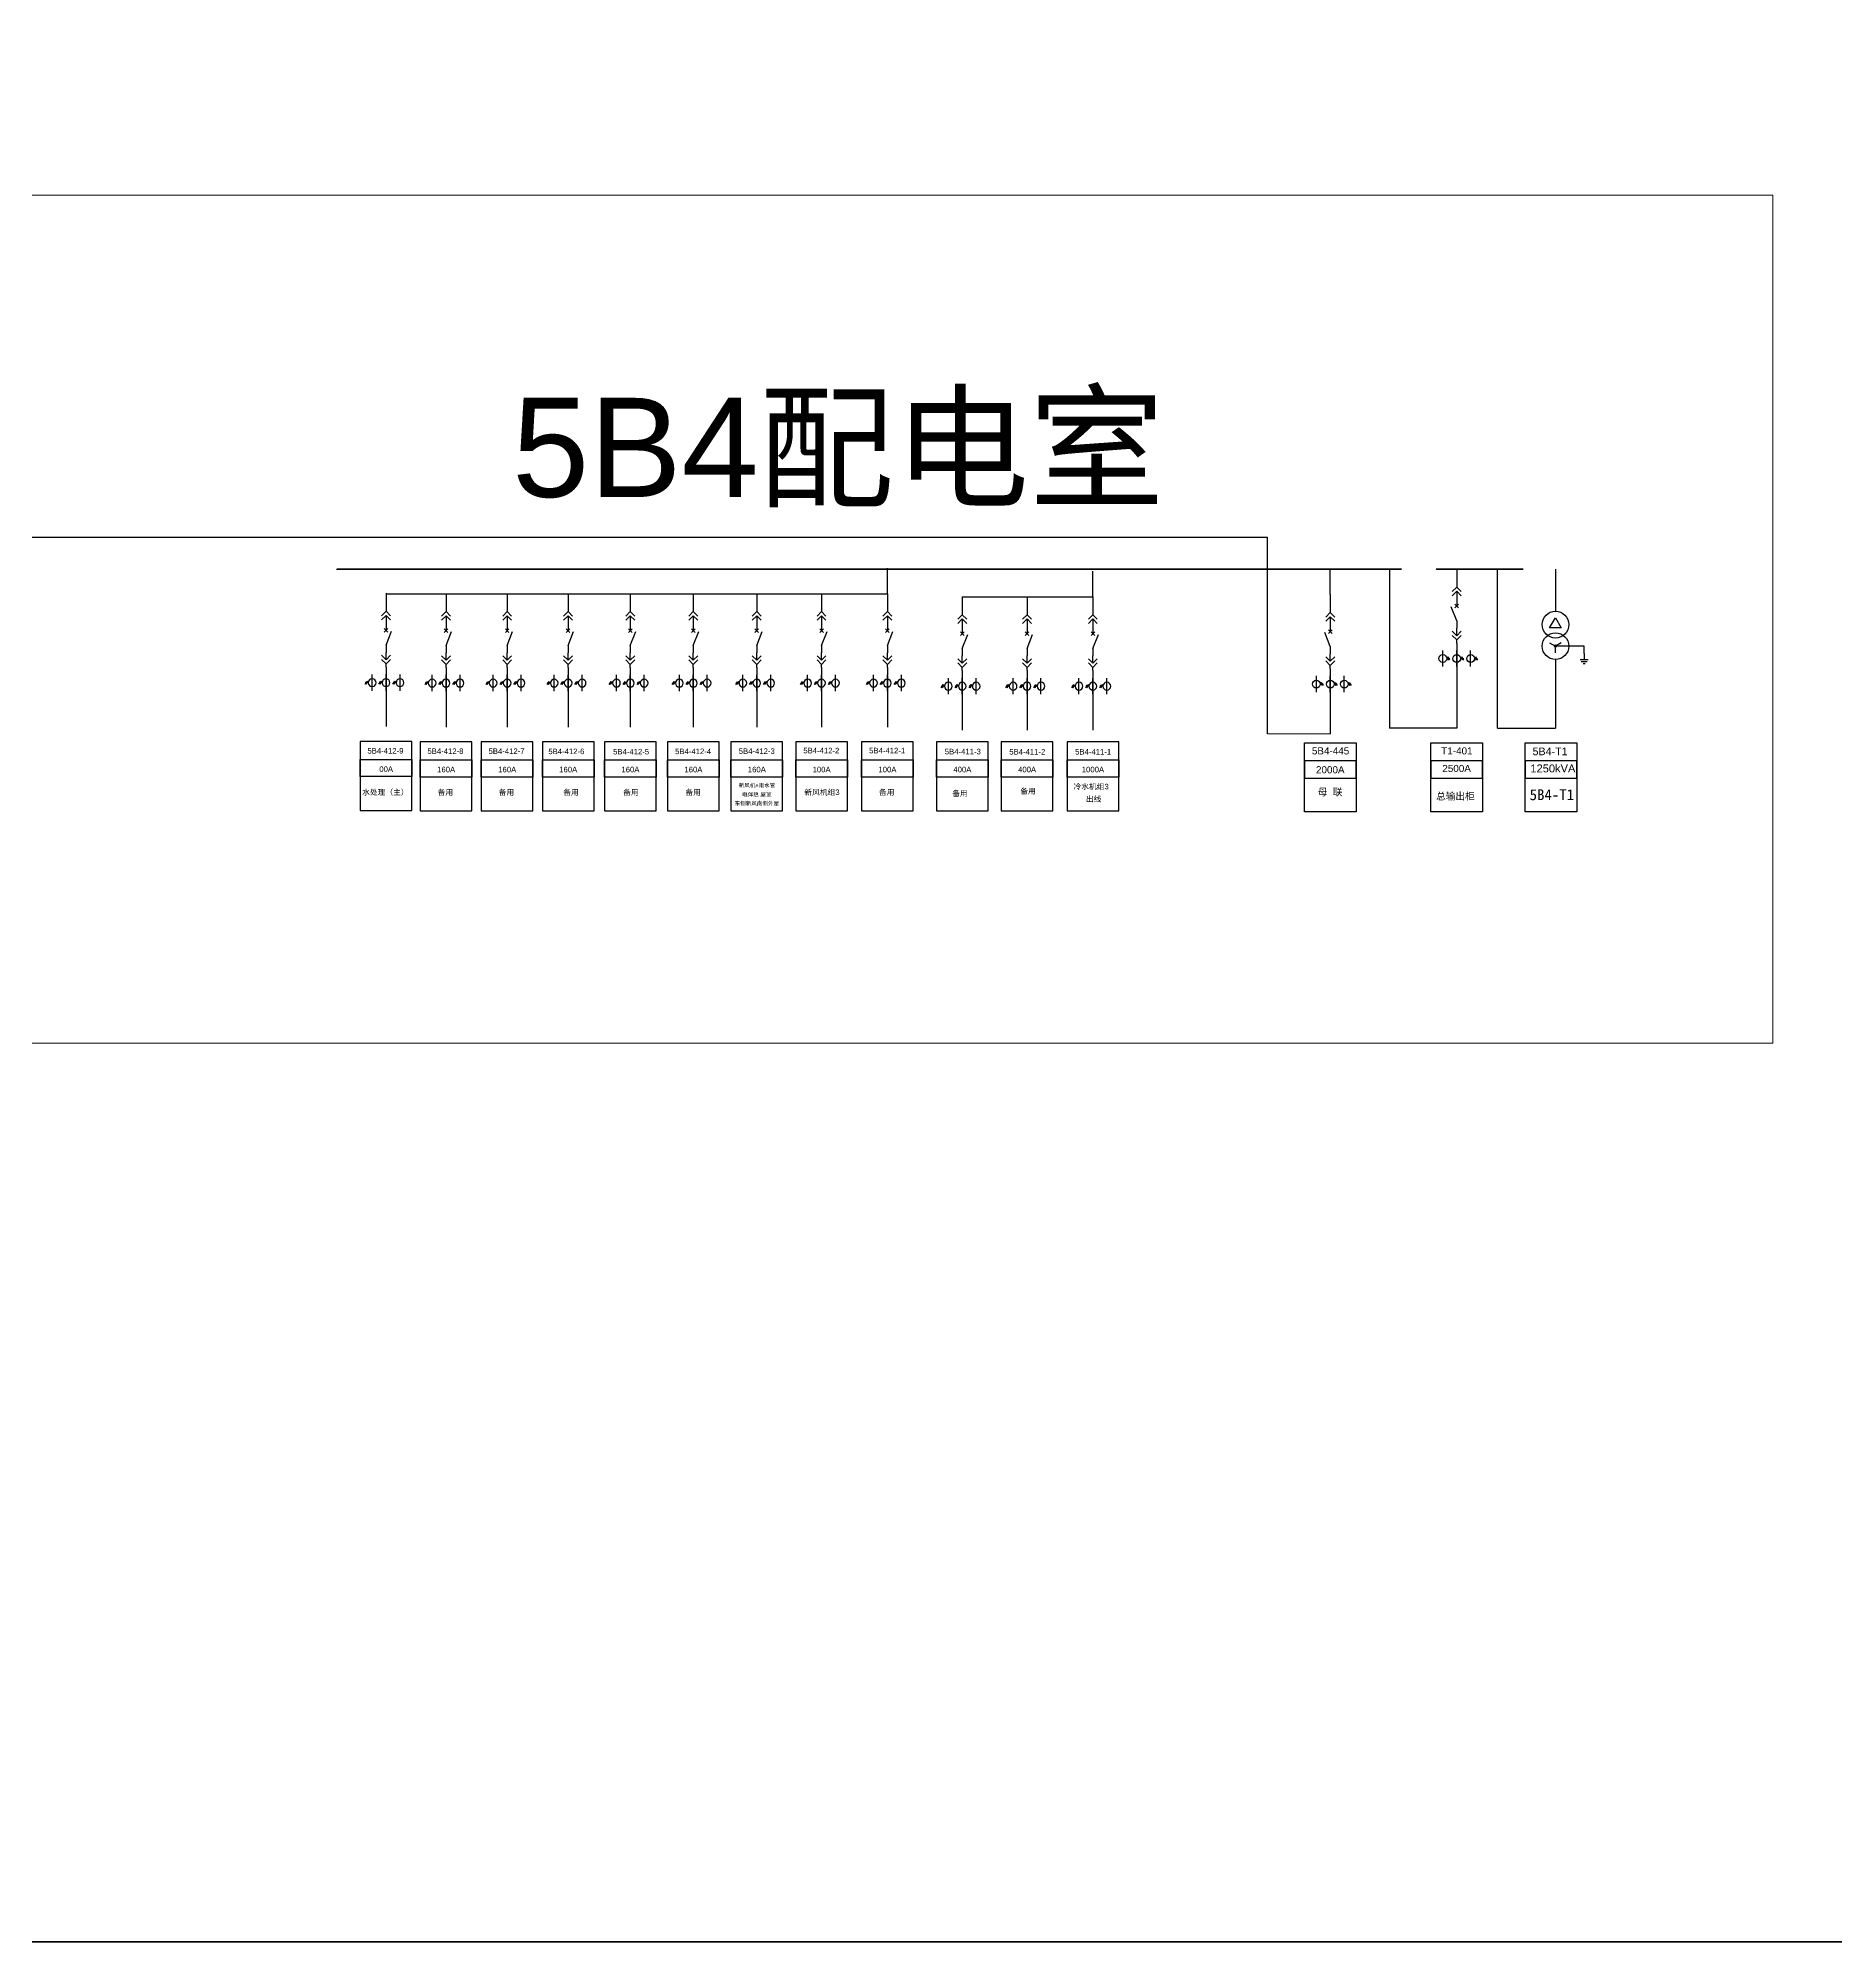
# Model space of a CAD drawing. Header units: millimetres. Extents: x -3460 to -460, y 6070 to 9130.
# Drawn here: x -905.6 to -724.3, y 6070 to 6262 of the extents above; entities that cross this region are included whole.
import ezdxf
from ezdxf.enums import TextEntityAlignment as Align

# ---------------------------------------------------------------- set-up
doc = ezdxf.new("R2010")
doc.units = ezdxf.units.MM
doc.header["$LTSCALE"] = 1000
doc.header["$MEASUREMENT"] = 0
doc.linetypes.add('CENTER', pattern=[2, 1.25, -0.25, 0.25, -0.25])
doc.linetypes.add('CONTINOUS', pattern=[0])
doc.styles.get("Standard").update_dxf_attribs({"font": 'arial.ttf'})

# ---------------------------------------------------------------- blocks, each defined once
blk = doc.blocks.new('DYDQAA05')
at = {"color": 0}
blk.add_lwpolyline([(0, 0), (0, -7)], dxfattribs=at)
blk = doc.blocks.new('DYDQAA03')
at = {"color": 0}
for points in [[(0, 0), (0, -1.5)], [(-2.12, -3.62), (0, -1.5)], [(-2.12, -5.62), (0, -3.5)], [(2.12, -3.62), (0, -1.5)], [(2.12, -5.62), (0, -3.5)], [(0, -3.5), (0, -7)]]:
    blk.add_lwpolyline(points, dxfattribs=at)
blk = doc.blocks.new('DYDQAA09')
at = {"color": 0}
blk.add_lwpolyline([(0, 0), (0, -3.5)], dxfattribs=at)
blk.add_lwpolyline([(0, 0), (0, -3.5)], dxfattribs=at)
blk.add_lwpolyline([(0, 0), (0, -3.5)], dxfattribs=at)
blk.add_lwpolyline([(0, 0), (0, -3.5)], dxfattribs=at)
blk.add_lwpolyline([(0, 0), (0, -3.5)], dxfattribs=at)
blk.add_lwpolyline([(0, 0), (0, -3.5)], dxfattribs=at)
blk.add_lwpolyline([(0, 0), (0, -3.5)], dxfattribs=at)
blk.add_lwpolyline([(0, 0), (0, -3.5)], dxfattribs=at)
blk.add_lwpolyline([(0, 0), (0, -3.5)], dxfattribs=at)
blk = doc.blocks.new('DYDQ0201')
at = {"color": 0}
for points in [[(0.86, -0.86), (-0.86, 0.86)], [(-0.86, -0.86), (0.86, 0.86)], [(0, -7), (-2.61, -0.37)]]:
    blk.add_lwpolyline(points, dxfattribs=at)
blk = doc.blocks.new('DYDQAA04')
at = {"color": 0}
for points in [[(0, -3.5), (0, 0)], [(-2.12, -1.38), (0, -3.5)], [(-2.12, -3.38), (0, -5.5)], [(2.12, -1.38), (0, -3.5)], [(2.12, -3.38), (0, -5.5)], [(0, -7), (0, -5.5)]]:
    blk.add_lwpolyline(points, dxfattribs=at)
blk = doc.blocks.new('A$C03DD39B5')
for p, q in [((417, 475), (283, 392)), ((417, 422), (283, 339)), ((350, 333), (350, 467))]:
    blk.add_line(p, q)
blk.add_lwpolyline([(700, 167), (0, 167)])
blk.add_circle((350, 167), 167)

msp = doc.modelspace()

# ---------------------------------------------------------------- linework, layer by layer
at = {"color": 1}
for p, q in [((-1011.41, 6211.66), (-781.63, 6211.66)), ((-781.63, 6211.66), (-781.63, 6191.81))]:
    msp.add_line(p, q, dxfattribs=at)
for p, q in [((-819.93, 6205.95, -7435.33), (-819.93, 6208.53, -6052.05)), ((-775.27, 6205.85, -4409.3), (-775.27, 6208.43, -3026.02)), ((-769.29, 6208.43, -4679.63), (-769.29, 6192.4, -3861.69)), ((-799.21, 6205.64, -4409.3), (-799.21, 6208.22, -3026.02)), ((-870.48, 6205.95, -7435.33), (-819.93, 6205.95, -7435.33)), ((-812.38, 6205.64, -4409.3), (-799.21, 6205.64, -4409.3)), ((-762.52, 6200.19, -4679.63), (-762.52, 6198.55, -4679.63)), ((-870.48, 6197.75, -2208.08), (-870.48, 6196.11, -2208.08)), ((-864.43, 6197.71, -5234.11), (-864.43, 6196.07, -5234.11)), ((-858.27, 6197.71, -5234.11), (-858.27, 6196.07, -5234.11)), ((-852.12, 6197.71, -5234.11), (-852.12, 6196.07, -5234.11)), ((-845.85, 6197.71, -5234.11), (-845.85, 6196.07, -5234.11)), ((-839.5, 6197.71, -5234.11), (-839.5, 6196.07, -5234.11)), ((-833.1, 6197.71, -5234.11), (-833.1, 6196.07, -5234.11)), ((-826.57, 6197.71, -5234.11), (-826.57, 6196.07, -5234.11)), ((-819.93, 6197.71, -5234.11), (-819.93, 6196.07, -5234.11)), ((-812.38, 6197.4, -2208.08), (-812.38, 6195.76, -2208.08)), ((-805.85, 6197.4, -2208.08), (-805.85, 6195.76, -2208.08)), ((-799.21, 6197.4, -2208.08), (-799.21, 6195.76, -2208.08)), ((-775.27, 6197.61, -2208.08), (-775.27, 6195.97, -2208.08)), ((-762.52, 6198.55, -4679.63), (-762.52, 6192.4, -4679.63)), ((-870.48, 6196.11, -2208.08), (-870.48, 6192.54, -2208.08)), ((-864.43, 6196.07, -5234.11), (-864.43, 6192.5, -5234.11)), ((-858.27, 6196.07, -5234.11), (-858.27, 6192.5, -5234.11)), ((-852.12, 6196.07, -5234.11), (-852.12, 6192.5, -5234.11)), ((-845.85, 6196.07, -5234.11), (-845.85, 6192.5, -5234.11)), ((-839.5, 6196.07, -5234.11), (-839.5, 6192.5, -5234.11)), ((-833.1, 6196.07, -5234.11), (-833.1, 6192.5, -5234.11)), ((-826.57, 6196.07, -5234.11), (-826.57, 6192.5, -5234.11)), ((-819.93, 6196.07, -5234.11), (-819.93, 6192.5, -5234.11)), ((-812.38, 6195.76, -2208.08), (-812.38, 6192.19, -2208.08)), ((-805.85, 6195.76, -2208.08), (-805.85, 6192.19, -2208.08)), ((-799.21, 6195.76, -2208.08), (-799.21, 6192.19, -2208.08)), ((-775.27, 6195.97, -2208.08), (-775.27, 6191.81, -2208.08)), ((-762.52, 6192.4, -4679.63), (-769.29, 6192.4, -4679.63))]:
    msp.add_line(p, q)
at = {"color": 0}
for p, q in [((-758.42, 6192.4, -6465.03), (-758.42, 6208.43, -4679.63)), ((-752.56, 6208.43, -1854.08), (-752.56, 6204.18, -6465.03)), ((-753.15, 6202.49, -6465.03), (-752.56, 6203.51, -6465.03)), ((-753.15, 6202.49, -6465.03), (-752.56, 6203.51, -6465.03)), ((-752.56, 6203.51, -6465.03), (-751.98, 6202.49, -6465.03)), ((-751.98, 6202.49, -6465.03), (-753.15, 6202.49, -6465.03)), ((-753.15, 6201, -6465.03), (-752.56, 6200.66, -6465.03)), ((-752.57, 6200.76, -6465.03), (-752.66, 6200.67, -6465.03)), ((-752.53, 6200.76, -6465.03), (-752.66, 6200.63, -6465.03)), ((-752.6, 6200.76, -6465.03), (-752.66, 6200.71, -6465.03)), ((-752.51, 6200.75, -6465.03), (-752.65, 6200.61, -6465.03)), ((-752.49, 6200.73, -6465.03), (-752.63, 6200.59, -6465.03)), ((-751.98, 6201, -6465.03), (-752.56, 6200.66, -6465.03)), ((-752.48, 6200.72, -6465.03), (-752.62, 6200.58, -6465.03)), ((-752.46, 6200.68, -6465.03), (-752.58, 6200.56, -6465.03)), ((-752.46, 6200.66, -6465.03), (-752.56, 6200.56, -6465.03)), ((-752.56, 6199.99, -6465.03), (-752.56, 6200.66, -6465.03)), ((-749.68, 6200.66, -6465.03), (-752.56, 6200.66, -6465.03)), ((-752.56, 6199.31, -6465.03), (-752.56, 6192.4, -6465.03)), ((-750.08, 6199.31, -6465.03), (-749.27, 6199.31, -6465.03)), ((-749.98, 6199.11, -6465.03), (-749.37, 6199.11, -6465.03)), ((-749.78, 6198.9, -6465.03), (-749.57, 6198.9, -6465.03)), ((-758.42, 6192.4, -6465.03), (-752.56, 6192.4, -6465.03))]:
    msp.add_line(p, q, dxfattribs=at)
at = {"color": 0, "linetype": 'CENTER', "ltscale": 0.5}
msp.add_line((-749.68, 6199.92, -6465.03), (-749.68, 6200.66, -6465.03), dxfattribs=at)
at = {"color": 1, "lineweight": 13, "ltscale": 0.001071}
msp.add_line((-781.59, 6191.83), (-775.26, 6191.83), dxfattribs=at)
at = {"lineweight": 80, "ltscale": 0.001071}
msp.add_lwpolyline([(-3460, 6470), (-460, 6470), (-460, 6070), (-3460, 6070)], close=True, dxfattribs=at)
at = {"color": 1, "lineweight": 13, "ltscale": 0.001071}
msp.add_lwpolyline([(-1080, 6246.13), (-730.66, 6246.13), (-730.66, 6160.63), (-1080, 6160.63)], close=True, dxfattribs=at)
at = {"color": 1, "lineweight": 40, "ltscale": 100, "elevation": -1088.27}
for points in [[(-768.09, 6208.43), (-875.46, 6208.43), (-875.46, 6208.43)], [(-755.83, 6208.43), (-764.59, 6208.43), (-764.59, 6208.43)]]:
    msp.add_lwpolyline(points, dxfattribs=at)
at = {"color": 0, "elevation": -2873.66}
msp.add_lwpolyline([(-749.68, 6199.92), (-749.68, 6199.31)], dxfattribs=at)
for points in [[(-867.87, 6191.05), (-873.08, 6191.05), (-873.08, 6184.1), (-867.87, 6184.1)], [(-867.87, 6187.5), (-873.08, 6187.5), (-873.08, 6189.24), (-867.87, 6189.24)], [(-809.77, 6191.02), (-814.98, 6191.02), (-814.98, 6184.06), (-809.77, 6184.06)], [(-803.24, 6191.02), (-808.45, 6191.02), (-808.45, 6184.06), (-803.24, 6184.06)], [(-796.6, 6191.02), (-801.81, 6191.02), (-801.81, 6184.06), (-796.6, 6184.06)], [(-777.87, 6190.91), (-772.66, 6190.91), (-772.66, 6183.96), (-777.87, 6183.96)], [(-809.77, 6187.46), (-814.98, 6187.46), (-814.98, 6189.2), (-809.77, 6189.2)], [(-803.24, 6187.46), (-808.45, 6187.46), (-808.45, 6189.2), (-803.24, 6189.2)], [(-796.6, 6187.46), (-801.81, 6187.46), (-801.81, 6189.2), (-796.6, 6189.2)], [(-777.87, 6187.36), (-772.66, 6187.36), (-772.66, 6189.1), (-777.87, 6189.1)]]:
    msp.add_lwpolyline(points, close=True)
for points, elevation in [([(-861.82, 6191.02), (-867.03, 6191.02), (-867.03, 6184.06), (-861.82, 6184.06)], -3026.02), ([(-855.67, 6191.02), (-860.88, 6191.02), (-860.88, 6184.06), (-855.67, 6184.06)], -3026.02), ([(-849.51, 6191.02), (-854.72, 6191.02), (-854.72, 6184.06), (-849.51, 6184.06)], -3026.02), ([(-843.24, 6191.02), (-848.45, 6191.02), (-848.45, 6184.06), (-843.24, 6184.06)], -3026.02), ([(-836.89, 6191.02), (-842.1, 6191.02), (-842.1, 6184.06), (-836.89, 6184.06)], -3026.02), ([(-830.49, 6191.02), (-835.7, 6191.02), (-835.7, 6184.06), (-830.49, 6184.06)], -3026.02), ([(-823.96, 6191.02), (-829.17, 6191.02), (-829.17, 6184.06), (-823.96, 6184.06)], -3026.02), ([(-817.32, 6191.02), (-822.53, 6191.02), (-822.53, 6184.06), (-817.32, 6184.06)], -3026.02), ([(-765.13, 6190.91), (-759.92, 6190.91), (-759.92, 6183.96), (-765.13, 6183.96)], -1906.21), ([(-755.62, 6190.91), (-750.41, 6190.91), (-750.41, 6183.96), (-755.62, 6183.96)], -1333.96), ([(-861.82, 6187.46), (-867.03, 6187.46), (-867.03, 6189.2), (-861.82, 6189.2)], -3026.02), ([(-855.67, 6187.46), (-860.88, 6187.46), (-860.88, 6189.2), (-855.67, 6189.2)], -3026.02), ([(-849.51, 6187.46), (-854.72, 6187.46), (-854.72, 6189.2), (-849.51, 6189.2)], -3026.02), ([(-843.24, 6187.46), (-848.45, 6187.46), (-848.45, 6189.2), (-843.24, 6189.2)], -3026.02), ([(-836.89, 6187.46), (-842.1, 6187.46), (-842.1, 6189.2), (-836.89, 6189.2)], -3026.02), ([(-830.49, 6187.46), (-835.7, 6187.46), (-835.7, 6189.2), (-830.49, 6189.2)], -3026.02), ([(-823.96, 6187.46), (-829.17, 6187.46), (-829.17, 6189.2), (-823.96, 6189.2)], -3026.02), ([(-817.32, 6187.46), (-822.53, 6187.46), (-822.53, 6189.2), (-817.32, 6189.2)], -3026.02), ([(-765.13, 6187.36), (-759.92, 6187.36), (-759.92, 6189.1), (-765.13, 6189.1)], -1906.21), ([(-755.62, 6187.36), (-750.41, 6187.36), (-750.41, 6189.1), (-755.62, 6189.1)], -1333.96)]:
    msp.add_lwpolyline(points, close=True, dxfattribs=dict(elevation=elevation))
at = {"color": 0, "linetype": 'CONTINOUS'}
for centre in [(-752.56, 6202.83, -6465.03), (-752.56, 6200.66, -6465.03)]:
    msp.add_circle(centre, 1.35, dxfattribs=at)
at = {"color": 0}
msp.add_circle((-752.56, 6200.66, -6465.03), 0.101, dxfattribs=at)

# ---------------------------------------------------------------- block references
at = {"yscale": 0.2128962921302706, "zscale": 0.2128962921302706}
for name, p, xscale in [('DYDQAA05', (-762.52, 6208.43, -6880.86), 0.2128962921302706), ('DYDQAA03', (-762.52, 6206.94, -6880.86), 0.2128962921302706), ('DYDQAA05', (-870.48, 6205.99, -4409.3), -0.2128962921302706), ('DYDQAA05', (-864.43, 6205.95, -7435.33), -0.2128962921302706), ('DYDQAA05', (-858.27, 6205.95, -7435.33), -0.2128962921302706), ('DYDQAA05', (-852.12, 6205.95, -7435.33), -0.2128962921302706), ('DYDQAA05', (-845.85, 6205.95, -7435.33), -0.2128962921302706), ('DYDQAA05', (-839.5, 6205.95, -7435.33), -0.2128962921302706), ('DYDQAA05', (-833.1, 6205.95, -7435.33), -0.2128962921302706), ('DYDQAA05', (-826.57, 6205.95, -7435.33), -0.2128962921302706), ('DYDQAA05', (-819.93, 6205.95, -7435.33), -0.2128962921302706), ('DYDQAA05', (-812.38, 6205.64, -4409.3), -0.2128962921302706), ('DYDQAA05', (-805.85, 6205.64, -4409.3), -0.2128962921302706), ('DYDQAA05', (-799.21, 6205.64, -4409.3), -0.2128962921302706), ('DYDQAA05', (-775.27, 6205.85, -4409.3), 0.2128962921302706), ('DYDQ0201', (-762.52, 6204.7, -6880.86), 0.2128962921302706), ('DYDQAA09', (-762.52, 6205.45, -6880.86), 0.2128962921302706), ('DYDQAA03', (-870.48, 6204.5, -4409.3), -0.2128962921302706), ('DYDQAA09', (-870.48, 6203.01, -4409.3), -0.2128962921302706), ('DYDQAA03', (-864.43, 6204.46, -7435.33), -0.2128962921302706), ('DYDQAA09', (-864.43, 6202.97, -7435.33), -0.2128962921302706), ('DYDQAA03', (-858.27, 6204.46, -7435.33), -0.2128962921302706), ('DYDQAA09', (-858.27, 6202.97, -7435.33), -0.2128962921302706), ('DYDQAA03', (-852.12, 6204.46, -7435.33), -0.2128962921302706), ('DYDQAA09', (-852.12, 6202.97, -7435.33), -0.2128962921302706), ('DYDQAA03', (-845.85, 6204.46, -7435.33), -0.2128962921302706), ('DYDQAA09', (-845.85, 6202.97, -7435.33), -0.2128962921302706), ('DYDQAA03', (-839.5, 6204.46, -7435.33), -0.2128962921302706), ('DYDQAA09', (-839.5, 6202.97, -7435.33), -0.2128962921302706), ('DYDQAA03', (-833.1, 6204.46, -7435.33), -0.2128962921302706), ('DYDQAA09', (-833.1, 6202.97, -7435.33), -0.2128962921302706), ('DYDQAA03', (-826.57, 6204.46, -7435.33), -0.2128962921302706), ('DYDQAA09', (-826.57, 6202.97, -7435.33), -0.2128962921302706), ('DYDQAA03', (-819.93, 6204.46, -7435.33), -0.2128962921302706), ('DYDQAA09', (-819.93, 6202.97, -7435.33), -0.2128962921302706), ('DYDQAA03', (-812.38, 6204.15, -4409.3), -0.2128962921302706), ('DYDQAA09', (-812.38, 6202.66, -4409.3), -0.2128962921302706), ('DYDQAA03', (-805.85, 6204.15, -4409.3), -0.2128962921302706), ('DYDQAA09', (-805.85, 6202.66, -4409.3), -0.2128962921302706), ('DYDQAA03', (-799.21, 6204.15, -4409.3), -0.2128962921302706), ('DYDQAA09', (-799.21, 6202.66, -4409.3), -0.2128962921302706), ('DYDQAA03', (-775.27, 6204.36, -4409.3), 0.2128962921302706), ('DYDQAA09', (-775.27, 6202.87, -4409.3), 0.2128962921302706), ('DYDQAA09', (-762.52, 6203.21, -6880.86), 0.2128962921302706), ('DYDQ0201', (-870.48, 6202.26, -4409.3), -0.2128962921302706), ('DYDQAA09', (-870.48, 6200.77, -4409.3), -0.2128962921302706), ('DYDQ0201', (-864.43, 6202.22, -7435.33), -0.2128962921302706), ('DYDQAA09', (-864.43, 6200.73, -7435.33), -0.2128962921302706), ('DYDQ0201', (-858.27, 6202.22, -7435.33), -0.2128962921302706), ('DYDQAA09', (-858.27, 6200.73, -7435.33), -0.2128962921302706), ('DYDQ0201', (-852.12, 6202.22, -7435.33), -0.2128962921302706), ('DYDQAA09', (-852.12, 6200.73, -7435.33), -0.2128962921302706), ('DYDQ0201', (-845.85, 6202.22, -7435.33), -0.2128962921302706), ('DYDQAA09', (-845.85, 6200.73, -7435.33), -0.2128962921302706), ('DYDQ0201', (-839.5, 6202.22, -7435.33), -0.2128962921302706), ('DYDQAA09', (-839.5, 6200.73, -7435.33), -0.2128962921302706), ('DYDQ0201', (-833.1, 6202.22, -7435.33), -0.2128962921302706), ('DYDQAA09', (-833.1, 6200.73, -7435.33), -0.2128962921302706), ('DYDQ0201', (-826.57, 6202.22, -7435.33), -0.2128962921302706), ('DYDQAA09', (-826.57, 6200.73, -7435.33), -0.2128962921302706), ('DYDQ0201', (-819.93, 6202.22, -7435.33), -0.2128962921302706), ('DYDQAA09', (-819.93, 6200.73, -7435.33), -0.2128962921302706), ('DYDQ0201', (-812.38, 6201.91, -4409.3), -0.2128962921302706), ('DYDQ0201', (-805.85, 6201.91, -4409.3), -0.2128962921302706), ('DYDQ0201', (-799.21, 6201.91, -4409.3), -0.2128962921302706), ('DYDQ0201', (-775.27, 6202.12, -4409.3), 0.2128962921302706), ('DYDQAA04', (-762.52, 6202.46, -6880.86), 0.2128962921302706), ('DYDQAA09', (-762.52, 6200.97, -6880.86), 0.2128962921302706), ('DYDQAA04', (-870.48, 6200.03, -4409.3), -0.2128962921302706), ('DYDQAA04', (-864.43, 6199.99, -7435.33), -0.2128962921302706), ('DYDQAA04', (-858.27, 6199.99, -7435.33), -0.2128962921302706), ('DYDQAA04', (-852.12, 6199.99, -7435.33), -0.2128962921302706), ('DYDQAA04', (-845.85, 6199.99, -7435.33), -0.2128962921302706), ('DYDQAA04', (-839.5, 6199.99, -7435.33), -0.2128962921302706), ('DYDQAA04', (-833.1, 6199.99, -7435.33), -0.2128962921302706), ('DYDQAA04', (-826.57, 6199.99, -7435.33), -0.2128962921302706), ('DYDQAA04', (-819.93, 6199.99, -7435.33), -0.2128962921302706), ('DYDQAA04', (-812.38, 6199.68, -4409.3), -0.2128962921302706), ('DYDQAA09', (-812.38, 6200.42, -4409.3), -0.2128962921302706), ('DYDQAA04', (-805.85, 6199.68, -4409.3), -0.2128962921302706), ('DYDQAA09', (-805.85, 6200.42, -4409.3), -0.2128962921302706), ('DYDQAA04', (-799.21, 6199.68, -4409.3), -0.2128962921302706), ('DYDQAA09', (-799.21, 6200.42, -4409.3), -0.2128962921302706), ('DYDQAA04', (-775.27, 6199.89, -4409.3), 0.2128962921302706), ('DYDQAA09', (-775.27, 6200.63, -4409.3), 0.2128962921302706), ('DYDQAA09', (-870.48, 6198.53, -4409.3), -0.2128962921302706), ('DYDQAA09', (-864.43, 6198.5, -7435.33), -0.2128962921302706), ('DYDQAA09', (-858.27, 6198.5, -7435.33), -0.2128962921302706), ('DYDQAA09', (-852.12, 6198.5, -7435.33), -0.2128962921302706), ('DYDQAA09', (-845.85, 6198.5, -7435.33), -0.2128962921302706), ('DYDQAA09', (-839.5, 6198.5, -7435.33), -0.2128962921302706), ('DYDQAA09', (-833.1, 6198.5, -7435.33), -0.2128962921302706), ('DYDQAA09', (-826.57, 6198.5, -7435.33), -0.2128962921302706), ('DYDQAA09', (-819.93, 6198.5, -7435.33), -0.2128962921302706), ('DYDQAA09', (-812.38, 6198.19, -4409.3), -0.2128962921302706), ('DYDQAA09', (-805.85, 6198.19, -4409.3), -0.2128962921302706), ('DYDQAA09', (-799.21, 6198.19, -4409.3), -0.2128962921302706), ('DYDQAA09', (-775.27, 6198.4, -4409.3), 0.2128962921302706)]:
    msp.add_blockref(name, p, dxfattribs=dict(at, xscale=xscale))
at = {"linetype": 'Continuous', "yscale": 0.00233888397733859, "zscale": 0.00233888397733859}
for p, xscale, rotation in [((-764.31, 6200.23, -4679.63), 0.00233888397733859, 270), ((-762.91, 6200.23, -4679.63), 0.00233888397733859, 270), ((-761.51, 6200.23, -4679.63), 0.00233888397733859, 270), ((-871.49, 6197.79, -2208.08), -0.00233888397733859, 89.99999999999993), ((-870.09, 6197.79, -2208.08), -0.00233888397733859, 89.99999999999993), ((-868.68, 6197.79, -2208.08), -0.00233888397733859, 89.99999999999993), ((-865.44, 6197.75, -5234.11), -0.00233888397733859, 89.99999999999993), ((-864.04, 6197.75, -5234.11), -0.00233888397733859, 89.99999999999993), ((-862.63, 6197.75, -5234.11), -0.00233888397733859, 89.99999999999993), ((-859.29, 6197.75, -5234.11), -0.00233888397733859, 89.99999999999993), ((-857.88, 6197.75, -5234.11), -0.00233888397733859, 89.99999999999993), ((-856.48, 6197.75, -5234.11), -0.00233888397733859, 89.99999999999993), ((-853.13, 6197.75, -5234.11), -0.00233888397733859, 89.99999999999993), ((-851.73, 6197.75, -5234.11), -0.00233888397733859, 89.99999999999993), ((-850.32, 6197.75, -5234.11), -0.00233888397733859, 89.99999999999993), ((-846.86, 6197.75, -5234.11), -0.00233888397733859, 89.99999999999993), ((-845.46, 6197.75, -5234.11), -0.00233888397733859, 89.99999999999993), ((-844.06, 6197.75, -5234.11), -0.00233888397733859, 89.99999999999993), ((-840.51, 6197.75, -5234.11), -0.00233888397733859, 89.99999999999993), ((-839.11, 6197.75, -5234.11), -0.00233888397733859, 89.99999999999993), ((-837.71, 6197.75, -5234.11), -0.00233888397733859, 89.99999999999993), ((-834.11, 6197.75, -5234.11), -0.00233888397733859, 89.99999999999993), ((-832.71, 6197.75, -5234.11), -0.00233888397733859, 89.99999999999993), ((-831.3, 6197.75, -5234.11), -0.00233888397733859, 89.99999999999993), ((-827.58, 6197.75, -5234.11), -0.00233888397733859, 89.99999999999993), ((-826.18, 6197.75, -5234.11), -0.00233888397733859, 89.99999999999993), ((-824.77, 6197.75, -5234.11), -0.00233888397733859, 89.99999999999993), ((-820.94, 6197.75, -5234.11), -0.00233888397733859, 89.99999999999993), ((-819.54, 6197.75, -5234.11), -0.00233888397733859, 89.99999999999993), ((-818.13, 6197.75, -5234.11), -0.00233888397733859, 89.99999999999993), ((-813.39, 6197.44, -2208.08), -0.00233888397733859, 90), ((-811.99, 6197.44, -2208.08), -0.00233888397733859, 90), ((-810.58, 6197.44, -2208.08), -0.00233888397733859, 90), ((-806.86, 6197.44, -2208.08), -0.00233888397733859, 90), ((-805.46, 6197.44, -2208.08), -0.00233888397733859, 90), ((-804.05, 6197.44, -2208.08), -0.00233888397733859, 90), ((-800.22, 6197.44, -2208.08), -0.00233888397733859, 90), ((-798.82, 6197.44, -2208.08), -0.00233888397733859, 90), ((-797.41, 6197.44, -2208.08), -0.00233888397733859, 90), ((-777.06, 6197.65, -2208.08), 0.00233888397733859, 270), ((-775.66, 6197.65, -2208.08), 0.00233888397733859, 270), ((-774.25, 6197.65, -2208.08), 0.00233888397733859, 270)]:
    msp.add_blockref('A$C03DD39B5', p, dxfattribs=dict(at, xscale=xscale, rotation=rotation))

# ---------------------------------------------------------------- texts
at = {"lineweight": 0}
for s, height, p in [('5B4-412-9', 0.557, (-870.54, 6189.83, -4283)), ('5B4-412-8', 0.557, (-864.49, 6189.79, -7309.03)), ('5B4-412-7', 0.557, (-858.33, 6189.79, -7309.03)), ('5B4-412-6', 0.557, (-852.3, 6189.77, -7309.03)), ('5B4-412-5', 0.557, (-845.77, 6189.74, -7309.03)), ('5B4-412-4', 0.557, (-839.52, 6189.77, -7309.03)), ('5B4-412-3', 0.557, (-833.1, 6189.79, -7309.03)), ('5B4-412-2', 0.557, (-826.59, 6189.85, -7435.33)), ('5B4-412-1', 0.557, (-819.95, 6189.85, -7435.33)), ('5B4-411-3', 0.557, (-812.32, 6189.75, -4283)), ('5B4-411-2', 0.557, (-805.82, 6189.73, -4409.3)), ('5B4-411-1', 0.557, (-799.18, 6189.73, -4409.3)), ('5B4-445', 0.713, (-775.24, 6189.74, -4409.3)), ('T1-401', 0.713, (-762.5, 6189.74, -6880.86)), ('00A', 0.557, (-870.47, 6187.98, -4409.3)), ('160A', 0.557, (-864.42, 6187.94, -7435.33)), ('160A', 0.557, (-858.26, 6187.94, -7435.33)), ('160A', 0.557, (-852.11, 6187.94, -7435.33)), ('160A', 0.557, (-845.84, 6187.94, -7435.33)), ('160A', 0.557, (-839.49, 6187.94, -7435.33)), ('160A', 0.557, (-833.09, 6187.94, -7435.33)), ('100A', 0.557, (-826.56, 6187.94, -7435.33)), ('100A', 0.557, (-819.92, 6187.94, -7435.33)), ('400A', 0.557, (-812.37, 6187.94, -4409.3)), ('400A', 0.557, (-805.84, 6187.94, -4409.3)), ('1000A', 0.557, (-799.2, 6187.94, -4409.3)), ('2000A', 0.713, (-775.27, 6187.84, -4409.3)), ('2500A', 0.713, (-762.53, 6187.97, -6880.86)), ('水处理（主）', 0.557, (-870.55, 6185.65, -4409.3)), ('备用', 0.557, (-864.5, 6185.64, -7435.33)), ('备用', 0.557, (-858.34, 6185.64, -7435.33)), ('备用', 0.557, (-851.83, 6185.64, -7435.33)), ('备用', 0.557, (-845.79, 6185.64, -7435.33)), ('备用', 0.557, (-839.51, 6185.64, -4409.3)), ('新风机组3', 0.557, (-826.52, 6185.65, -7309.03)), ('备用', 0.557, (-820, 6185.65, -7309.03)), ('备用', 0.557, (-812.61, 6185.53, -4409.3)), ('备用', 0.557, (-805.75, 6185.77, -4409.3)), ('母  联', 0.713, (-775.29, 6185.59, -4409.3))]:
    msp.add_text(s, height=height, dxfattribs=at).set_placement(p, align=Align.CENTER)
at = {"color": 7, "lineweight": 0}
for s, height, p in [('新风机+雨水管', 0.4, (-834.92, 6186.42)), ('电伴热 屋顶', 0.4, (-834.58, 6185.48)), ('冷水机组3', 0.557, (-801.16, 6186.22)), ('出线', 0.557, (-799.91, 6184.97))]:
    msp.add_text(s, height=height, dxfattribs=at).set_placement(p)
at = {"lineweight": 0}
msp.add_text('总输出柜', height=0.713, dxfattribs=at).set_placement((-764.6, 6185.17))
at = {"color": 0, "lineweight": 40, "insert": (-857.77, 6225.7, -183.22), "char_height": 10, "width": 0.000000001, "attachment_point": 1}
msp.add_mtext('5B4{\\fSimSun|b0|i0|c134|p2;配电室}', dxfattribs=at)
for s, insert, char_height, width, attachment_point in [('5B4-T1', (-754.87, 6190.43, 294.66), 0.77, 1.1343, 1), ('1250kVA', (-755.09, 6188.73, -6213.71), 0.8, 1.1, 1), ('{\\fSimSun|b0|i0|c134|p2;5B4-T1\\P', (-755.17, 6185.67, -3705.32), 1.1, 6.0727, 4)]:
    msp.add_mtext(s, dxfattribs=dict(insert=insert, char_height=char_height, width=width, attachment_point=attachment_point))
at = {"color": 7, "lineweight": 30, "ltscale": 0.005884, "insert": (-835.33, 6185, -3026.02), "char_height": 0.4, "width": 5.2091, "attachment_point": 1}
msp.add_mtext('{\\f宋体|b0|i0|c134|p2;东侧新风南侧}外屋', dxfattribs=at)

doc.saveas('drawing.dxf')
